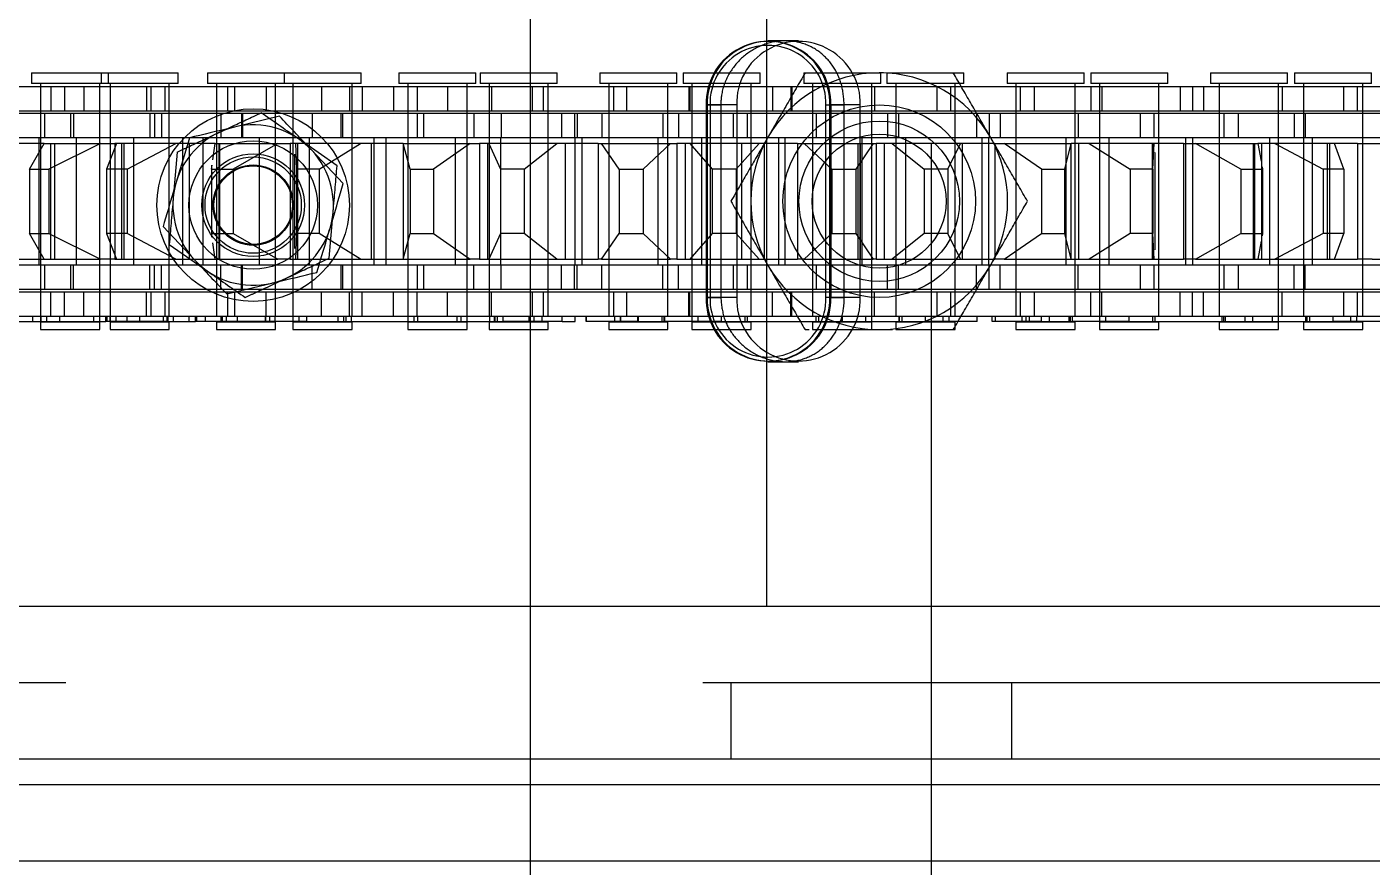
# Model space of a CAD drawing. Header units: metres. Extents: x 0 to 21025, y 0 to 14850.
# Drawn here: x 2039.7 to 2123.5, y 9039.9 to 9092.2 of the extents above; entities that cross this region are included whole.
import ezdxf

# ---------------------------------------------------------------- set-up
doc = ezdxf.new("R2010")
doc.units = ezdxf.units.M
doc.header["$LTSCALE"] = 25
doc.linetypes.add('HIDDEN2', pattern=[4.7625, 3.175, -1.5875])
doc.layers.add('SL4', color=4, linetype='Continuous')
doc.layers.add('ST1', color=7, linetype='HIDDEN2')

msp = doc.modelspace()

# ---------------------------------------------------------------- linework, layer by layer
at = {"layer": 'SL4'}
for p, q in [((2085.802, 9056.144), (2085.802, 9121.384)), ((2055.449, 9086.677), (2052.641, 9086.007)), ((2059.417, 9082.484), (2057.433, 9084.58)), ((2048.186, 9079.804), (2050.17, 9077.707)), ((2052.154, 9075.61), (2054.962, 9076.28)), ((1930.562, 9056.144), (2085.802, 9056.144)), ((2085.802, 9056.144), (2875.564, 9056.144)), ((2875.564, 9046.619), (1925.562, 9046.619)), ((2251.996, 9045.026), (1961.996, 9045.026)), ((2248.996, 9040.269), (1957.238, 9040.269))]:
    msp.add_line(p, q, dxfattribs=at)
for start, end in [(103.42102, 163.42102), (43.42102, 103.42102), (343.42102, 43.42102), (163.42102, 223.42102), (283.42102, 343.42102), (223.42102, 283.42102)]:
    msp.add_arc((2053.802, 9081.144), 5, start, end, dxfattribs=at)
for points, knots in [([(2057.433, 9084.58), (2057.386, 9084.63), (2056.716, 9085.338), (2056.06, 9086.032), (2055.449, 9086.677)], [0, 0, 0, 0, 0.070201, 1, 1, 1, 1]), ([(2052.641, 9086.007), (2052.575, 9085.991), (2051.626, 9085.765), (2050.697, 9085.543), (2049.833, 9085.337)], [0, 0, 0, 0, 0.0702006, 1, 1, 1, 1]), ([(2049.833, 9085.337), (2049.777, 9085.147), (2049.508, 9084.246), (2049.23, 9083.309), (2049.01, 9082.57)], [0, 0, 0, 0, 0.2110008, 1, 1, 1, 1]), ([(2049.01, 9082.57), (2048.945, 9082.353), (2048.666, 9081.417), (2048.395, 9080.504), (2048.186, 9079.804)], [0, 0, 0, 0, 0.2318493, 1, 1, 1, 1]), ([(2058.594, 9079.717), (2058.814, 9080.456), (2059.093, 9081.393), (2059.361, 9082.294), (2059.417, 9082.484)], [0, 0, 0, 0, 0.788999, 1, 1, 1, 1]), ([(2057.77, 9076.95), (2057.979, 9077.651), (2058.25, 9078.564), (2058.529, 9079.5), (2058.594, 9079.717)], [0, 0, 0, 0, 0.768151, 1, 1, 1, 1]), ([(2050.17, 9077.707), (2050.217, 9077.657), (2050.887, 9076.949), (2051.544, 9076.255), (2052.154, 9075.61)], [0, 0, 0, 0, 0.070201, 1, 1, 1, 1]), ([(2054.962, 9076.28), (2055.029, 9076.296), (2055.977, 9076.522), (2056.906, 9076.744), (2057.77, 9076.95)], [0, 0, 0, 0, 0.0702006, 1, 1, 1, 1])]:
    msp.add_open_spline(points, degree=3, knots=knots, dxfattribs=at)
at = {"layer": 'ST1'}
for p, q in [((2071.064, 9095.384), (2071.064, 9003.819)), ((2096.064, 9003.819), (2096.064, 9095.384)), ((2087.773, 9091.384), (2085.872, 9091.384)), ((2086.958, 9091.384), (2085.94, 9091.384)), ((2040.001, 9089.384), (2040.58, 9089.384)), ((2040.001, 9089.384), (2040.001, 9088.725)), ((2040.58, 9089.384), (2044.331, 9089.384)), ((2044.331, 9089.384), (2048.658, 9089.384)), ((2044.331, 9089.384), (2044.331, 9088.725)), ((2044.798, 9088.725), (2044.798, 9089.384)), ((2048.658, 9089.384), (2049.128, 9089.384)), ((2049.128, 9088.725), (2049.128, 9089.384)), ((2050.956, 9089.384), (2055.727, 9089.384)), ((2050.956, 9089.384), (2050.956, 9088.725)), ((2055.727, 9089.384), (2060.433, 9089.384)), ((2055.727, 9089.384), (2055.727, 9088.725)), ((2055.753, 9088.725), (2055.753, 9089.384)), ((2060.433, 9089.384), (2060.524, 9089.384)), ((2060.524, 9088.725), (2060.524, 9089.384)), ((2062.883, 9089.384), (2067.68, 9089.384)), ((2062.883, 9089.384), (2062.883, 9088.725)), ((2067.68, 9088.725), (2067.68, 9089.384)), ((2067.941, 9089.384), (2072.647, 9089.384)), ((2067.941, 9089.384), (2067.941, 9088.725)), ((2072.647, 9089.384), (2072.738, 9089.384)), ((2072.738, 9088.725), (2072.738, 9089.384)), ((2075.397, 9089.384), (2080.194, 9089.384)), ((2075.397, 9089.384), (2075.397, 9088.725)), ((2080.194, 9088.725), (2080.194, 9089.384)), ((2080.58, 9089.384), (2085.377, 9089.384)), ((2080.58, 9089.384), (2080.58, 9088.725)), ((2085.377, 9088.725), (2085.377, 9089.384)), ((2088.097, 9089.384), (2092.894, 9089.384)), ((2088.097, 9089.384), (2088.097, 9088.725)), ((2093.062, 9089.384), (2092.802, 9089.384)), ((2092.894, 9088.725), (2092.894, 9089.384)), ((2093.28, 9089.384), (2098.077, 9089.384)), ((2093.28, 9089.384), (2093.28, 9088.725)), ((2098.077, 9088.725), (2098.077, 9089.384)), ((2100.767, 9089.384), (2105.564, 9089.384)), ((2100.767, 9089.384), (2100.767, 9088.725)), ((2105.564, 9088.725), (2105.564, 9089.384)), ((2105.98, 9089.384), (2110.777, 9089.384)), ((2105.98, 9089.384), (2105.98, 9088.725)), ((2110.777, 9088.725), (2110.777, 9089.384)), ((2113.437, 9089.384), (2118.234, 9089.384)), ((2113.437, 9089.384), (2113.437, 9088.725)), ((2118.234, 9088.725), (2118.234, 9089.384)), ((2118.68, 9089.384), (2123.477, 9089.384)), ((2118.68, 9089.384), (2118.68, 9088.725)), ((2123.477, 9088.725), (2123.477, 9089.384)), ((2036.1, 9088.541), (2041.206, 9088.541)), ((2040.58, 9088.725), (2040.001, 9088.725)), ((2040.554, 9088.725), (2040.554, 9074.227)), ((2040.554, 9088.541), (2040.554, 9087.021)), ((2044.331, 9088.725), (2040.58, 9088.725)), ((2041.206, 9088.541), (2041.206, 9087.021)), ((2041.206, 9088.541), (2052.206, 9088.541)), ((2042.04, 9088.541), (2042.04, 9087.021)), ((2043.247, 9088.541), (2043.247, 9087.021)), ((2044.244, 9074.227), (2044.244, 9088.725)), ((2044.244, 9087.021), (2044.244, 9088.541)), ((2048.658, 9088.725), (2044.331, 9088.725)), ((2044.885, 9088.725), (2044.885, 9074.227)), ((2044.885, 9088.541), (2044.885, 9087.021)), ((2047.147, 9088.541), (2047.147, 9087.021)), ((2047.435, 9088.541), (2047.435, 9087.021)), ((2048.319, 9087.021), (2048.319, 9088.541)), ((2048.575, 9074.227), (2048.575, 9088.725)), ((2048.575, 9087.021), (2048.575, 9088.541)), ((2049.128, 9088.725), (2048.658, 9088.725)), ((2051.102, 9088.725), (2050.956, 9088.725)), ((2055.727, 9088.725), (2051.102, 9088.725)), ((2051.51, 9088.725), (2051.51, 9074.227)), ((2051.51, 9088.541), (2051.51, 9087.021)), ((2052.206, 9088.541), (2059.81, 9088.541)), ((2052.206, 9088.541), (2052.206, 9087.021)), ((2052.65, 9087.021), (2052.65, 9088.541)), ((2054.619, 9088.541), (2054.619, 9087.021)), ((2055.2, 9074.227), (2055.2, 9088.725)), ((2055.2, 9087.021), (2055.2, 9088.541)), ((2060.524, 9088.725), (2055.727, 9088.725)), ((2056.281, 9088.725), (2056.281, 9074.227)), ((2056.281, 9088.541), (2056.281, 9087.021)), ((2058.053, 9088.541), (2058.053, 9087.021)), ((2059.81, 9088.541), (2059.81, 9087.021)), ((2059.81, 9088.541), (2065.917, 9088.541)), ((2059.971, 9074.227), (2059.971, 9088.725)), ((2059.971, 9087.021), (2059.971, 9088.541)), ((2060.583, 9088.541), (2060.583, 9087.021)), ((2062.548, 9088.541), (2062.548, 9087.021)), ((2063.029, 9088.725), (2062.883, 9088.725)), ((2067.68, 9088.725), (2063.029, 9088.725)), ((2063.436, 9088.725), (2063.436, 9074.227)), ((2063.436, 9088.541), (2063.436, 9087.021)), ((2064.017, 9088.541), (2064.017, 9087.021)), ((2065.917, 9088.541), (2065.917, 9087.021)), ((2065.917, 9088.541), (2076.26, 9088.541)), ((2067.126, 9074.227), (2067.126, 9088.725)), ((2067.126, 9087.021), (2067.126, 9088.541)), ((2072.738, 9088.725), (2067.941, 9088.725)), ((2068.495, 9088.725), (2068.495, 9074.227)), ((2068.495, 9088.541), (2068.495, 9087.021)), ((2068.655, 9088.541), (2068.655, 9087.021)), ((2071.201, 9087.021), (2071.201, 9088.541)), ((2071.875, 9088.541), (2071.875, 9087.021)), ((2072.185, 9074.227), (2072.185, 9088.725)), ((2072.185, 9087.021), (2072.185, 9088.541)), ((2080.194, 9088.725), (2075.397, 9088.725)), ((2075.95, 9088.725), (2075.95, 9074.227)), ((2075.95, 9088.541), (2075.95, 9087.021)), ((2076.26, 9088.541), (2077.059, 9088.541)), ((2076.26, 9087.021), (2076.26, 9088.541)), ((2077.059, 9088.541), (2086.153, 9088.541)), ((2077.059, 9088.541), (2077.059, 9087.021)), ((2079.64, 9074.227), (2079.64, 9088.725)), ((2079.64, 9087.021), (2079.64, 9088.541)), ((2085.377, 9088.725), (2080.58, 9088.725)), ((2080.941, 9088.541), (2080.941, 9087.021)), ((2081, 9088.541), (2081, 9087.021)), ((2081.134, 9088.725), (2081.134, 9074.227)), ((2081.134, 9088.541), (2081.134, 9087.021)), ((2084.824, 9074.227), (2084.824, 9088.725)), ((2084.824, 9087.021), (2084.824, 9088.541)), ((2086.153, 9088.541), (2086.153, 9087.021)), ((2086.153, 9088.541), (2092.503, 9088.541)), ((2086.155, 9088.541), (2086.155, 9087.021)), ((2087.291, 9088.541), (2087.291, 9087.021)), ((2087.349, 9088.541), (2087.349, 9087.021)), ((2092.894, 9088.725), (2088.097, 9088.725)), ((2088.65, 9088.725), (2088.65, 9074.227)), ((2088.65, 9088.541), (2088.65, 9087.021)), ((2092.34, 9074.227), (2092.34, 9088.725)), ((2092.34, 9087.021), (2092.34, 9088.541)), ((2092.503, 9088.541), (2092.503, 9087.021)), ((2092.503, 9088.541), (2101.599, 9088.541)), ((2092.505, 9088.541), (2092.505, 9087.021)), ((2098.077, 9088.725), (2093.28, 9088.725)), ((2093.834, 9088.725), (2093.834, 9074.227)), ((2093.834, 9088.541), (2093.834, 9087.021)), ((2096.415, 9087.021), (2096.415, 9088.541)), ((2097.245, 9088.541), (2097.245, 9087.021)), ((2097.524, 9074.227), (2097.524, 9088.725)), ((2097.524, 9087.021), (2097.524, 9088.541)), ((2105.564, 9088.725), (2100.767, 9088.725)), ((2101.32, 9088.725), (2101.32, 9074.227)), ((2101.32, 9088.541), (2101.32, 9087.021)), ((2101.599, 9088.541), (2102.459, 9088.541)), ((2101.599, 9087.021), (2101.599, 9088.541)), ((2102.459, 9088.541), (2111.554, 9088.541)), ((2102.459, 9088.541), (2102.459, 9087.021)), ((2105.01, 9074.227), (2105.01, 9088.725)), ((2105.01, 9087.021), (2105.01, 9088.541)), ((2110.777, 9088.725), (2105.98, 9088.725)), ((2105.99, 9088.541), (2105.99, 9087.021)), ((2106.534, 9088.725), (2106.534, 9074.227)), ((2106.534, 9088.541), (2106.534, 9087.021)), ((2106.676, 9088.541), (2106.676, 9087.021)), ((2110.224, 9074.227), (2110.224, 9088.725)), ((2110.224, 9087.021), (2110.224, 9088.541)), ((2111.554, 9088.541), (2111.554, 9087.021)), ((2111.554, 9088.541), (2117.904, 9088.541)), ((2112.325, 9088.541), (2112.325, 9087.021)), ((2113.011, 9088.541), (2113.011, 9087.021)), ((2118.234, 9088.725), (2113.437, 9088.725)), ((2113.99, 9088.725), (2113.99, 9074.227)), ((2113.99, 9088.541), (2113.99, 9087.021)), ((2117.68, 9074.227), (2117.68, 9088.725)), ((2117.68, 9087.021), (2117.68, 9088.541)), ((2117.904, 9088.541), (2117.904, 9087.021)), ((2117.904, 9088.541), (2126.999, 9088.541)), ((2123.477, 9088.725), (2118.68, 9088.725)), ((2119.234, 9088.725), (2119.234, 9074.227)), ((2119.234, 9088.541), (2119.234, 9087.021)), ((2121.755, 9087.021), (2121.755, 9088.541)), ((2122.585, 9088.541), (2122.585, 9087.021)), ((2122.924, 9074.227), (2122.924, 9088.725)), ((2122.924, 9087.021), (2122.924, 9088.541)), ((2030.702, 9086.869), (2040.808, 9086.869)), ((2036.1, 9087.021), (2041.206, 9087.021)), ((2040.554, 9086.869), (2040.554, 9085.349)), ((2040.81, 9086.869), (2047.374, 9086.869)), ((2040.81, 9086.869), (2040.81, 9085.349)), ((2041.206, 9087.021), (2052.206, 9087.021)), ((2042.437, 9085.349), (2042.437, 9086.869)), ((2042.611, 9086.869), (2042.611, 9085.349)), ((2044.244, 9085.349), (2044.244, 9086.869)), ((2044.885, 9086.869), (2044.885, 9085.349)), ((2047.374, 9086.869), (2047.374, 9085.349)), ((2047.374, 9086.869), (2053.072, 9086.869)), ((2047.665, 9086.869), (2047.665, 9085.349)), ((2048.089, 9086.869), (2048.089, 9085.349)), ((2048.575, 9085.349), (2048.575, 9086.869)), ((2051.51, 9086.869), (2051.51, 9085.349)), ((2051.784, 9086.869), (2051.784, 9085.349)), ((2052.206, 9087.021), (2059.81, 9087.021)), ((2053.072, 9086.869), (2053.072, 9085.349)), ((2053.072, 9086.869), (2064.046, 9086.869)), ((2053.143, 9086.869), (2053.143, 9085.349)), ((2055.2, 9085.349), (2055.2, 9086.869)), ((2056.281, 9086.869), (2056.281, 9085.349)), ((2057.482, 9086.869), (2057.482, 9085.349)), ((2059.275, 9085.349), (2059.275, 9086.869)), ((2059.361, 9086.869), (2059.361, 9085.349)), ((2059.81, 9087.021), (2065.917, 9087.021)), ((2059.971, 9085.349), (2059.971, 9086.869)), ((2063.436, 9086.869), (2063.436, 9085.349)), ((2064.046, 9086.869), (2064.42, 9086.869)), ((2064.046, 9085.349), (2064.046, 9086.869)), ((2064.42, 9086.869), (2073.011, 9086.869)), ((2064.42, 9086.869), (2064.42, 9085.349)), ((2065.917, 9087.021), (2076.26, 9087.021)), ((2067.126, 9085.349), (2067.126, 9086.869)), ((2067.558, 9086.869), (2067.558, 9085.349)), ((2068.495, 9086.869), (2068.495, 9085.349)), ((2069.261, 9086.869), (2069.261, 9085.349)), ((2072.185, 9085.349), (2072.185, 9086.869)), ((2073.011, 9086.869), (2073.011, 9085.349)), ((2073.011, 9086.869), (2079.33, 9086.869)), ((2073.815, 9086.869), (2073.815, 9085.349)), ((2073.989, 9086.869), (2073.989, 9085.349)), ((2075.519, 9086.869), (2075.519, 9085.349)), ((2075.95, 9086.869), (2075.95, 9085.349)), ((2076.26, 9087.021), (2077.059, 9087.021)), ((2077.059, 9087.021), (2086.153, 9087.021)), ((2079.33, 9086.869), (2079.33, 9085.349)), ((2079.33, 9086.869), (2088.899, 9086.869)), ((2079.64, 9085.349), (2079.64, 9086.869)), ((2080.308, 9086.869), (2080.308, 9085.349)), ((2081.134, 9086.869), (2081.134, 9085.349)), ((2083.923, 9087.384), (2082.022, 9087.384)), ((2082.022, 9087.384), (2082.022, 9075.384)), ((2082.081, 9087.384), (2082.09, 9087.384)), ((2082.081, 9087.384), (2082.081, 9075.384)), ((2082.09, 9087.384), (2082.93, 9087.384)), ((2082.09, 9075.384), (2082.09, 9087.384)), ((2082.263, 9087.384), (2082.09, 9087.384)), ((2082.263, 9087.384), (2082.263, 9075.384)), ((2082.93, 9087.384), (2082.93, 9075.384)), ((2083.715, 9085.349), (2083.715, 9086.869)), ((2083.923, 9087.384), (2083.923, 9075.384)), ((2084.575, 9086.869), (2084.575, 9085.349)), ((2084.824, 9085.349), (2084.824, 9086.869)), ((2086.153, 9087.021), (2092.503, 9087.021)), ((2088.65, 9086.869), (2088.65, 9085.349)), ((2088.899, 9086.869), (2089.759, 9086.869)), ((2088.899, 9085.349), (2088.899, 9086.869)), ((2089.481, 9087.384), (2089.79, 9087.384)), ((2089.481, 9075.384), (2089.481, 9087.384)), ((2091.622, 9087.384), (2089.722, 9087.384)), ((2089.722, 9075.384), (2089.722, 9087.384)), ((2089.759, 9086.869), (2098.854, 9086.869)), ((2089.759, 9086.869), (2089.759, 9085.349)), ((2089.79, 9087.384), (2090.629, 9087.384)), ((2089.79, 9087.384), (2089.79, 9075.384)), ((2090.629, 9075.384), (2090.629, 9087.384)), ((2091.622, 9075.384), (2091.622, 9087.384)), ((2092.34, 9085.349), (2092.34, 9086.869)), ((2092.503, 9087.021), (2101.599, 9087.021)), ((2093.32, 9086.869), (2093.32, 9085.349)), ((2093.834, 9086.869), (2093.834, 9085.349)), ((2094.006, 9086.869), (2094.006, 9085.349)), ((2097.524, 9085.349), (2097.524, 9086.869)), ((2098.854, 9086.869), (2098.854, 9085.349)), ((2098.854, 9086.869), (2105.204, 9086.869)), ((2099.655, 9086.869), (2099.655, 9085.349)), ((2100.341, 9086.869), (2100.341, 9085.349)), ((2101.32, 9086.869), (2101.32, 9085.349)), ((2101.599, 9087.021), (2102.459, 9087.021)), ((2102.459, 9087.021), (2111.554, 9087.021)), ((2105.01, 9085.349), (2105.01, 9086.869)), ((2105.204, 9086.869), (2105.204, 9085.349)), ((2105.204, 9086.869), (2114.299, 9086.869)), ((2106.534, 9086.869), (2106.534, 9085.349)), ((2109.085, 9085.349), (2109.085, 9086.869)), ((2109.915, 9086.869), (2109.915, 9085.349)), ((2110.224, 9085.349), (2110.224, 9086.869)), ((2111.554, 9087.021), (2117.904, 9087.021)), ((2113.99, 9086.869), (2113.99, 9085.349)), ((2114.299, 9086.869), (2115.159, 9086.869)), ((2114.299, 9085.349), (2114.299, 9086.869)), ((2115.159, 9086.869), (2124.254, 9086.869)), ((2115.159, 9086.869), (2115.159, 9085.349)), ((2117.68, 9085.349), (2117.68, 9086.869)), ((2117.904, 9087.021), (2126.999, 9087.021)), ((2118.66, 9086.869), (2118.66, 9085.349)), ((2119.234, 9086.869), (2119.234, 9085.349)), ((2119.346, 9086.869), (2119.346, 9085.349)), ((2122.924, 9085.349), (2122.924, 9086.869)), ((2030.702, 9085.349), (2040.808, 9085.349)), ((2040.774, 9084.984), (2035.497, 9084.984)), ((2039.861, 9083.384), (2040.774, 9084.984)), ((2040.477, 9077.419), (2040.477, 9085.349)), ((2040.554, 9085.349), (2040.554, 9077.419)), ((2040.774, 9084.984), (2044.283, 9084.984)), ((2040.81, 9085.349), (2047.374, 9085.349)), ((2044.283, 9084.984), (2041.079, 9083.384)), ((2041.184, 9084.984), (2041.184, 9077.784)), ((2041.443, 9077.784), (2041.443, 9084.984)), ((2042.77, 9085.349), (2042.77, 9077.419)), ((2044.244, 9077.419), (2044.244, 9085.349)), ((2044.283, 9084.984), (2045.18, 9084.984)), ((2045.282, 9084.984), (2044.661, 9083.384)), ((2044.885, 9085.349), (2044.885, 9077.419)), ((2045.18, 9084.984), (2045.18, 9077.784)), ((2051.443, 9084.984), (2045.18, 9084.984)), ((2045.605, 9084.984), (2045.605, 9077.784)), ((2045.765, 9077.784), (2045.765, 9084.984)), ((2045.944, 9083.384), (2048.978, 9084.984)), ((2046.359, 9077.419), (2046.359, 9085.349)), ((2047.374, 9085.349), (2053.072, 9085.349)), ((2048.575, 9077.419), (2048.575, 9085.349)), ((2049.395, 9085.349), (2049.395, 9077.419)), ((2049.814, 9084.984), (2049.814, 9077.784)), ((2050.69, 9077.419), (2050.69, 9085.349)), ((2051.292, 9083.975), (2051.443, 9084.984)), ((2051.443, 9084.984), (2055.346, 9084.984)), ((2051.51, 9085.349), (2051.51, 9077.419)), ((2051.653, 9084.984), (2051.653, 9077.784)), ((2051.719, 9077.784), (2051.719, 9084.984)), ((2055.346, 9084.984), (2052.559, 9083.384)), ((2053.072, 9085.349), (2064.046, 9085.349)), ((2054.166, 9085.349), (2054.166, 9077.419)), ((2055.2, 9077.419), (2055.2, 9085.349)), ((2055.346, 9084.984), (2056.098, 9084.984)), ((2056.098, 9084.984), (2056.098, 9077.784)), ((2063.138, 9084.984), (2056.098, 9084.984)), ((2056.281, 9085.349), (2056.281, 9077.419)), ((2056.446, 9084.984), (2056.505, 9083.384)), ((2056.566, 9084.984), (2056.566, 9077.784)), ((2056.587, 9077.784), (2056.587, 9084.984)), ((2059.031, 9083.59), (2056.665, 9085.243)), ((2057.315, 9077.419), (2057.315, 9085.349)), ((2057.906, 9083.384), (2060.482, 9084.984)), ((2059.971, 9077.419), (2059.971, 9085.349)), ((2061.162, 9084.984), (2061.162, 9077.784)), ((2061.321, 9085.349), (2061.321, 9077.419)), ((2062.086, 9077.419), (2062.086, 9085.349)), ((2063.138, 9084.984), (2063.145, 9084.984)), ((2063.138, 9084.984), (2063.138, 9077.784)), ((2063.587, 9083.384), (2063.145, 9084.984)), ((2063.145, 9084.984), (2067.316, 9084.984)), ((2063.147, 9084.984), (2063.147, 9077.784)), ((2063.436, 9085.349), (2063.436, 9077.419)), ((2064.046, 9085.349), (2064.42, 9085.349)), ((2064.42, 9085.349), (2073.011, 9085.349)), ((2067.316, 9084.984), (2065.035, 9083.384)), ((2066.38, 9085.349), (2066.38, 9077.419)), ((2067.126, 9077.419), (2067.126, 9085.349)), ((2067.316, 9084.984), (2067.898, 9084.984)), ((2067.898, 9084.984), (2067.898, 9077.784)), ((2075.299, 9084.984), (2067.898, 9084.984)), ((2068.394, 9084.984), (2068.394, 9077.784)), ((2068.482, 9084.984), (2069.218, 9083.384)), ((2068.495, 9085.349), (2068.495, 9077.419)), ((2069.241, 9077.419), (2069.241, 9085.349)), ((2070.693, 9083.384), (2072.729, 9084.984)), ((2071.064, 9084.984), (2071.064, 9077.784)), ((2072.185, 9077.419), (2072.185, 9085.349)), ((2073.011, 9085.349), (2079.33, 9085.349)), ((2073.23, 9084.984), (2073.23, 9077.784)), ((2073.835, 9085.349), (2073.835, 9077.419)), ((2074.3, 9077.419), (2074.3, 9085.349)), ((2075.299, 9084.984), (2075.299, 9077.784)), ((2075.299, 9084.984), (2075.503, 9084.984)), ((2076.612, 9083.384), (2075.503, 9084.984)), ((2075.503, 9084.984), (2079.808, 9084.984)), ((2075.95, 9085.349), (2075.95, 9077.419)), ((2079.808, 9084.984), (2078.107, 9083.384)), ((2079.019, 9085.349), (2079.019, 9077.419)), ((2079.33, 9085.349), (2088.899, 9085.349)), ((2079.64, 9077.419), (2079.64, 9085.349)), ((2079.808, 9084.984), (2080.201, 9084.984)), ((2080.201, 9084.984), (2080.201, 9077.784)), ((2087.715, 9084.984), (2080.201, 9084.984)), ((2080.71, 9084.984), (2080.71, 9077.784)), ((2081.003, 9084.984), (2082.393, 9083.384)), ((2081.134, 9085.349), (2081.134, 9077.419)), ((2081.755, 9077.419), (2081.755, 9085.349)), ((2082.93, 9084.984), (2082.93, 9077.784)), ((2083.893, 9083.384), (2085.324, 9084.984)), ((2083.937, 9084.984), (2083.937, 9077.784)), ((2084.245, 9077.784), (2084.245, 9084.984)), ((2084.824, 9077.419), (2084.824, 9085.349)), ((2085.63, 9084.984), (2085.63, 9077.784)), ((2086.535, 9085.349), (2086.535, 9077.419)), ((2086.939, 9077.419), (2086.939, 9085.349)), ((2087.715, 9084.984), (2087.715, 9077.784)), ((2087.715, 9084.984), (2088.12, 9084.984)), ((2089.861, 9083.384), (2088.12, 9084.984)), ((2088.12, 9084.984), (2092.421, 9084.984)), ((2088.65, 9085.349), (2088.65, 9077.419)), ((2088.899, 9085.349), (2089.759, 9085.349)), ((2089.759, 9085.349), (2098.854, 9085.349)), ((2090.629, 9077.784), (2090.629, 9084.984)), ((2092.421, 9084.984), (2091.354, 9083.384)), ((2091.463, 9084.984), (2091.463, 9077.784)), ((2091.636, 9077.784), (2091.636, 9084.984)), ((2091.645, 9077.784), (2091.645, 9084.984)), ((2091.719, 9085.349), (2091.719, 9077.419)), ((2092.34, 9077.419), (2092.34, 9085.349)), ((2092.421, 9084.984), (2092.613, 9084.984)), ((2092.613, 9084.984), (2092.613, 9077.784)), ((2099.998, 9084.984), (2092.613, 9084.984)), ((2093.117, 9084.984), (2093.117, 9077.784)), ((2093.606, 9084.984), (2095.606, 9083.384)), ((2093.834, 9085.349), (2093.834, 9077.419)), ((2094.455, 9077.419), (2094.455, 9085.349)), ((2096.064, 9077.784), (2096.064, 9084.984)), ((2097.083, 9083.384), (2097.862, 9084.984)), ((2097.524, 9077.419), (2097.524, 9085.349)), ((2097.963, 9084.984), (2097.963, 9077.784)), ((2098.854, 9085.349), (2105.204, 9085.349)), ((2099.205, 9085.349), (2099.205, 9077.419)), ((2099.639, 9077.419), (2099.639, 9085.349)), ((2099.998, 9084.984), (2099.998, 9077.784)), ((2099.998, 9084.984), (2100.591, 9084.984)), ((2102.907, 9083.384), (2100.591, 9084.984)), ((2100.591, 9084.984), (2104.749, 9084.984)), ((2101.32, 9085.349), (2101.32, 9077.419)), ((2104.749, 9084.984), (2104.35, 9083.384)), ((2104.419, 9085.349), (2104.419, 9077.419)), ((2104.734, 9084.984), (2104.734, 9077.784)), ((2104.749, 9084.984), (2104.751, 9084.984)), ((2111.754, 9084.984), (2104.751, 9084.984)), ((2104.751, 9077.784), (2104.751, 9084.984)), ((2105.01, 9077.419), (2105.01, 9085.349)), ((2105.204, 9085.349), (2114.299, 9085.349)), ((2105.218, 9084.984), (2105.218, 9077.784)), ((2105.887, 9084.984), (2108.431, 9083.384)), ((2106.534, 9085.349), (2106.534, 9077.419)), ((2107.125, 9077.419), (2107.125, 9085.349)), ((2109.817, 9084.984), (2109.817, 9077.784)), ((2109.834, 9084.984), (2109.834, 9077.784)), ((2109.839, 9083.384), (2109.94, 9084.984)), ((2110.224, 9077.419), (2110.224, 9085.349)), ((2111.754, 9084.984), (2111.754, 9077.784)), ((2111.754, 9084.984), (2112.515, 9084.984)), ((2111.875, 9085.349), (2111.875, 9077.419)), ((2112.339, 9077.419), (2112.339, 9085.349)), ((2115.331, 9083.384), (2112.515, 9084.984)), ((2112.515, 9084.984), (2116.397, 9084.984)), ((2113.99, 9085.349), (2113.99, 9077.419)), ((2114.299, 9085.349), (2115.159, 9085.349)), ((2115.159, 9085.349), (2124.254, 9085.349)), ((2116.099, 9084.984), (2116.099, 9077.784)), ((2116.174, 9084.984), (2116.174, 9077.784)), ((2116.397, 9084.984), (2116.592, 9083.874)), ((2122.603, 9084.984), (2116.397, 9084.984)), ((2116.622, 9084.984), (2116.622, 9077.784)), ((2117.119, 9085.349), (2117.119, 9077.419)), ((2117.45, 9084.984), (2120.458, 9083.384)), ((2117.68, 9077.419), (2117.68, 9085.349)), ((2119.234, 9085.349), (2119.234, 9077.419)), ((2119.795, 9077.419), (2119.795, 9085.349)), ((2120.713, 9084.984), (2120.713, 9077.784)), ((2120.86, 9084.984), (2120.86, 9077.784)), ((2121.75, 9083.384), (2121.171, 9084.984)), ((2122.603, 9084.984), (2122.603, 9077.784)), ((2122.603, 9084.984), (2123.508, 9084.984)), ((2122.924, 9077.419), (2122.924, 9085.349)), ((2123.508, 9084.984), (2126.989, 9084.984)), ((2049.068, 9084.45), (2048.82, 9081.574)), ((2056.386, 9084.319), (2056.386, 9078.448)), ((2109.984, 9078.348), (2109.984, 9084.419)), ((2039.861, 9083.384), (2039.861, 9079.384)), ((2039.861, 9083.384), (2041.079, 9083.384)), ((2041.079, 9083.384), (2041.079, 9079.384)), ((2044.661, 9083.384), (2044.661, 9079.384)), ((2045.944, 9083.384), (2044.661, 9083.384)), ((2045.944, 9083.384), (2045.944, 9079.384)), ((2051.196, 9083.629), (2051.196, 9079.138)), ((2051.204, 9083.384), (2051.241, 9083.629)), ((2051.204, 9083.384), (2052.559, 9083.384)), ((2051.204, 9083.384), (2051.204, 9079.384)), ((2052.559, 9083.384), (2052.559, 9079.384)), ((2056.505, 9083.384), (2056.505, 9079.384)), ((2057.906, 9083.384), (2056.505, 9083.384)), ((2057.906, 9083.384), (2057.906, 9079.384)), ((2063.587, 9083.384), (2063.587, 9079.384)), ((2063.587, 9083.384), (2065.035, 9083.384)), ((2065.035, 9083.384), (2065.035, 9079.384)), ((2070.693, 9083.384), (2069.218, 9083.384)), ((2069.218, 9083.384), (2069.218, 9079.384)), ((2070.693, 9083.384), (2070.693, 9079.384)), ((2076.612, 9083.384), (2078.107, 9083.384)), ((2076.612, 9083.384), (2076.612, 9079.384)), ((2078.107, 9083.384), (2078.107, 9079.384)), ((2083.893, 9083.384), (2082.393, 9083.384)), ((2082.393, 9083.384), (2082.393, 9079.384)), ((2083.893, 9083.384), (2083.893, 9079.384)), ((2089.861, 9083.384), (2091.354, 9083.384)), ((2089.861, 9083.384), (2089.861, 9079.384)), ((2091.354, 9083.384), (2091.354, 9079.384)), ((2095.606, 9083.384), (2095.606, 9079.384)), ((2097.083, 9083.384), (2095.606, 9083.384)), ((2097.083, 9083.384), (2097.083, 9079.384)), ((2102.907, 9083.384), (2102.907, 9079.384)), ((2102.907, 9083.384), (2104.35, 9083.384)), ((2104.35, 9083.384), (2104.35, 9079.384)), ((2108.431, 9083.384), (2108.431, 9079.384)), ((2109.839, 9083.384), (2108.431, 9083.384)), ((2109.839, 9083.384), (2109.839, 9079.384)), ((2115.331, 9083.384), (2115.331, 9079.384)), ((2115.331, 9083.384), (2116.679, 9083.384)), ((2116.653, 9083.529), (2116.679, 9083.384)), ((2116.679, 9083.384), (2116.679, 9079.384)), ((2116.682, 9079.238), (2116.682, 9083.529)), ((2120.458, 9083.384), (2120.458, 9079.384)), ((2121.75, 9083.384), (2120.458, 9083.384)), ((2121.75, 9083.384), (2121.75, 9079.384)), ((2058.535, 9077.838), (2058.783, 9080.714)), ((2039.861, 9079.384), (2041.079, 9079.384)), ((2040.774, 9077.784), (2039.861, 9079.384)), ((2041.079, 9079.384), (2044.283, 9077.784)), ((2044.661, 9079.384), (2045.282, 9077.784)), ((2045.944, 9079.384), (2044.661, 9079.384)), ((2048.978, 9077.784), (2045.944, 9079.384)), ((2051.204, 9079.384), (2052.559, 9079.384)), ((2051.241, 9079.138), (2051.204, 9079.384)), ((2052.559, 9079.384), (2055.346, 9077.784)), ((2056.505, 9079.384), (2056.446, 9077.784)), ((2057.906, 9079.384), (2056.505, 9079.384)), ((2060.482, 9077.784), (2057.906, 9079.384)), ((2063.145, 9077.784), (2063.587, 9079.384)), ((2063.587, 9079.384), (2065.035, 9079.384)), ((2065.035, 9079.384), (2067.316, 9077.784)), ((2069.218, 9079.384), (2068.482, 9077.784)), ((2070.693, 9079.384), (2069.218, 9079.384)), ((2072.729, 9077.784), (2070.693, 9079.384)), ((2075.503, 9077.784), (2076.612, 9079.384)), ((2076.612, 9079.384), (2078.107, 9079.384)), ((2078.107, 9079.384), (2079.808, 9077.784)), ((2082.393, 9079.384), (2081.003, 9077.784)), ((2083.893, 9079.384), (2082.393, 9079.384)), ((2085.324, 9077.784), (2083.893, 9079.384)), ((2088.12, 9077.784), (2089.861, 9079.384)), ((2089.861, 9079.384), (2091.354, 9079.384)), ((2091.354, 9079.384), (2092.421, 9077.784)), ((2095.606, 9079.384), (2093.606, 9077.784)), ((2097.083, 9079.384), (2095.606, 9079.384)), ((2097.862, 9077.784), (2097.083, 9079.384)), ((2100.591, 9077.784), (2102.907, 9079.384)), ((2102.907, 9079.384), (2104.35, 9079.384)), ((2104.35, 9079.384), (2104.749, 9077.784)), ((2108.431, 9079.384), (2105.887, 9077.784)), ((2109.839, 9079.384), (2108.431, 9079.384)), ((2109.94, 9077.784), (2109.839, 9079.384)), ((2112.515, 9077.784), (2115.331, 9079.384)), ((2115.331, 9079.384), (2116.679, 9079.384)), ((2116.679, 9079.384), (2116.653, 9079.238)), ((2120.458, 9079.384), (2117.45, 9077.784)), ((2121.75, 9079.384), (2120.458, 9079.384)), ((2121.171, 9077.784), (2121.75, 9079.384)), ((2048.572, 9078.698), (2050.939, 9077.044)), ((2051.443, 9077.784), (2051.292, 9078.792)), ((2116.592, 9078.893), (2116.397, 9077.784)), ((2030.702, 9077.419), (2040.81, 9077.419)), ((2035.497, 9077.784), (2040.774, 9077.784)), ((2040.554, 9077.419), (2040.554, 9075.899)), ((2040.774, 9077.784), (2044.283, 9077.784)), ((2040.81, 9077.419), (2047.374, 9077.419)), ((2040.81, 9077.419), (2040.81, 9075.899)), ((2042.437, 9075.899), (2042.437, 9077.419)), ((2042.611, 9075.899), (2042.611, 9077.419)), ((2044.244, 9075.899), (2044.244, 9077.419)), ((2045.18, 9077.784), (2044.283, 9077.784)), ((2044.885, 9077.419), (2044.885, 9075.899)), ((2045.18, 9077.784), (2051.443, 9077.784)), ((2047.374, 9075.899), (2047.374, 9077.419)), ((2047.374, 9077.419), (2053.072, 9077.419)), ((2047.665, 9075.899), (2047.665, 9077.419)), ((2048.089, 9075.899), (2048.089, 9077.419)), ((2048.575, 9075.899), (2048.575, 9077.419)), ((2051.443, 9077.784), (2055.346, 9077.784)), ((2051.51, 9077.419), (2051.51, 9075.899)), ((2051.784, 9075.899), (2051.784, 9077.419)), ((2053.072, 9075.899), (2053.072, 9077.419)), ((2053.072, 9077.419), (2064.046, 9077.419)), ((2053.143, 9075.899), (2053.143, 9077.419)), ((2055.2, 9075.899), (2055.2, 9077.419)), ((2056.098, 9077.784), (2055.346, 9077.784)), ((2056.098, 9077.784), (2063.138, 9077.784)), ((2056.281, 9077.419), (2056.281, 9075.899)), ((2057.482, 9075.899), (2057.482, 9077.419)), ((2059.275, 9075.899), (2059.275, 9077.419)), ((2059.361, 9077.419), (2059.361, 9075.899)), ((2059.971, 9075.899), (2059.971, 9077.419)), ((2063.145, 9077.784), (2063.138, 9077.784)), ((2063.145, 9077.784), (2067.316, 9077.784)), ((2063.436, 9077.419), (2063.436, 9075.899)), ((2064.046, 9077.419), (2064.42, 9077.419)), ((2064.046, 9075.899), (2064.046, 9077.419)), ((2064.42, 9077.419), (2073.011, 9077.419)), ((2064.42, 9077.419), (2064.42, 9075.899)), ((2067.126, 9075.899), (2067.126, 9077.419)), ((2067.898, 9077.784), (2067.316, 9077.784)), ((2067.558, 9075.899), (2067.558, 9077.419)), ((2067.898, 9077.784), (2075.299, 9077.784)), ((2068.495, 9077.419), (2068.495, 9075.899)), ((2069.261, 9075.899), (2069.261, 9077.419)), ((2072.185, 9075.899), (2072.185, 9077.419)), ((2073.011, 9075.899), (2073.011, 9077.419)), ((2073.011, 9077.419), (2079.33, 9077.419)), ((2073.815, 9075.899), (2073.815, 9077.419)), ((2073.989, 9075.899), (2073.989, 9077.419)), ((2075.503, 9077.784), (2075.299, 9077.784)), ((2075.503, 9077.784), (2079.808, 9077.784)), ((2075.519, 9075.899), (2075.519, 9077.419)), ((2075.95, 9077.419), (2075.95, 9075.899)), ((2079.33, 9075.899), (2079.33, 9077.419)), ((2079.33, 9077.419), (2088.899, 9077.419)), ((2079.64, 9075.899), (2079.64, 9077.419)), ((2080.201, 9077.784), (2079.808, 9077.784)), ((2080.201, 9077.784), (2087.715, 9077.784)), ((2080.308, 9075.899), (2080.308, 9077.419)), ((2081.134, 9077.419), (2081.134, 9075.899)), ((2083.715, 9075.899), (2083.715, 9077.419)), ((2084.575, 9077.419), (2084.575, 9075.899)), ((2084.824, 9075.899), (2084.824, 9077.419)), ((2088.12, 9077.784), (2087.715, 9077.784)), ((2088.12, 9077.784), (2092.421, 9077.784)), ((2088.65, 9077.419), (2088.65, 9075.899)), ((2088.899, 9077.419), (2089.759, 9077.419)), ((2088.899, 9075.899), (2088.899, 9077.419)), ((2089.759, 9077.419), (2098.854, 9077.419)), ((2089.759, 9077.419), (2089.759, 9075.899)), ((2092.34, 9075.899), (2092.34, 9077.419)), ((2092.613, 9077.784), (2092.421, 9077.784)), ((2092.613, 9077.784), (2099.998, 9077.784)), ((2093.32, 9075.899), (2093.32, 9077.419)), ((2093.834, 9077.419), (2093.834, 9075.899)), ((2094.006, 9075.899), (2094.006, 9077.419)), ((2097.524, 9075.899), (2097.524, 9077.419)), ((2098.854, 9075.899), (2098.854, 9077.419)), ((2098.854, 9077.419), (2105.204, 9077.419)), ((2099.655, 9075.899), (2099.655, 9077.419)), ((2100.591, 9077.784), (2099.998, 9077.784)), ((2100.341, 9075.899), (2100.341, 9077.419)), ((2100.591, 9077.784), (2104.749, 9077.784)), ((2101.32, 9077.419), (2101.32, 9075.899)), ((2104.751, 9077.784), (2104.749, 9077.784)), ((2104.751, 9077.784), (2111.754, 9077.784)), ((2105.01, 9075.899), (2105.01, 9077.419)), ((2105.204, 9075.899), (2105.204, 9077.419)), ((2105.204, 9077.419), (2114.299, 9077.419)), ((2106.534, 9077.419), (2106.534, 9075.899)), ((2109.085, 9075.899), (2109.085, 9077.419)), ((2109.915, 9077.419), (2109.915, 9075.899)), ((2110.224, 9075.899), (2110.224, 9077.419)), ((2112.515, 9077.784), (2111.754, 9077.784)), ((2112.515, 9077.784), (2116.397, 9077.784)), ((2113.99, 9077.419), (2113.99, 9075.899)), ((2114.299, 9077.419), (2115.159, 9077.419)), ((2114.299, 9075.899), (2114.299, 9077.419)), ((2115.159, 9077.419), (2124.254, 9077.419)), ((2115.159, 9077.419), (2115.159, 9075.899)), ((2116.397, 9077.784), (2122.603, 9077.784)), ((2117.68, 9075.899), (2117.68, 9077.419)), ((2118.66, 9075.899), (2118.66, 9077.419)), ((2119.234, 9077.419), (2119.234, 9075.899)), ((2119.346, 9075.899), (2119.346, 9077.419)), ((2123.508, 9077.784), (2122.603, 9077.784)), ((2122.924, 9075.899), (2122.924, 9077.419)), ((2123.508, 9077.784), (2126.989, 9077.784)), ((2030.702, 9075.899), (2040.81, 9075.899)), ((2036.1, 9075.747), (2041.206, 9075.747)), ((2040.554, 9075.747), (2040.554, 9073.894)), ((2040.81, 9075.899), (2047.374, 9075.899)), ((2041.206, 9074.227), (2041.206, 9075.747)), ((2041.206, 9075.747), (2052.206, 9075.747)), ((2042.04, 9074.227), (2042.04, 9075.747)), ((2043.247, 9074.227), (2043.247, 9075.747)), ((2044.244, 9073.894), (2044.244, 9075.747)), ((2044.885, 9075.747), (2044.885, 9073.894)), ((2047.147, 9074.227), (2047.147, 9075.747)), ((2047.374, 9075.899), (2053.072, 9075.899)), ((2047.435, 9075.747), (2047.435, 9074.227)), ((2048.319, 9074.227), (2048.319, 9075.747)), ((2048.575, 9074.227), (2048.575, 9075.747)), ((2051.51, 9075.747), (2051.51, 9074.227)), ((2052.206, 9075.747), (2059.81, 9075.747)), ((2052.206, 9075.747), (2052.206, 9074.227)), ((2052.65, 9074.227), (2052.65, 9075.747)), ((2053.072, 9075.899), (2064.046, 9075.899)), ((2054.619, 9074.227), (2054.619, 9075.747)), ((2055.2, 9074.227), (2055.2, 9075.747)), ((2056.281, 9075.747), (2056.281, 9073.894)), ((2058.053, 9074.227), (2058.053, 9075.747)), ((2059.81, 9074.227), (2059.81, 9075.747)), ((2059.81, 9075.747), (2065.917, 9075.747)), ((2059.971, 9074.227), (2059.971, 9075.747)), ((2060.583, 9074.227), (2060.583, 9075.747)), ((2062.548, 9074.227), (2062.548, 9075.747)), ((2063.436, 9075.747), (2063.436, 9074.227)), ((2064.017, 9074.227), (2064.017, 9075.747)), ((2064.046, 9075.899), (2064.42, 9075.899)), ((2064.42, 9075.899), (2073.011, 9075.899)), ((2065.917, 9074.227), (2065.917, 9075.747)), ((2065.917, 9075.747), (2076.26, 9075.747)), ((2067.126, 9073.894), (2067.126, 9075.747)), ((2068.495, 9075.747), (2068.495, 9074.227)), ((2068.655, 9074.227), (2068.655, 9075.747)), ((2071.201, 9074.227), (2071.201, 9075.747)), ((2071.875, 9075.747), (2071.875, 9074.227)), ((2072.185, 9074.227), (2072.185, 9075.747)), ((2073.011, 9075.899), (2079.33, 9075.899)), ((2075.95, 9075.747), (2075.95, 9074.227)), ((2076.26, 9075.747), (2077.059, 9075.747)), ((2076.26, 9074.227), (2076.26, 9075.747)), ((2077.059, 9075.747), (2086.153, 9075.747)), ((2077.059, 9075.747), (2077.059, 9074.227)), ((2079.33, 9075.899), (2088.899, 9075.899)), ((2079.64, 9074.227), (2079.64, 9075.747)), ((2080.941, 9074.227), (2080.941, 9075.747)), ((2081, 9074.227), (2081, 9075.747)), ((2081.134, 9075.747), (2081.134, 9073.894)), ((2084.824, 9074.227), (2084.824, 9075.747)), ((2086.153, 9074.227), (2086.153, 9075.747)), ((2086.153, 9075.747), (2092.503, 9075.747)), ((2086.155, 9074.227), (2086.155, 9075.747)), ((2087.291, 9074.227), (2087.291, 9075.747)), ((2087.349, 9074.227), (2087.349, 9075.747)), ((2088.65, 9075.747), (2088.65, 9074.227)), ((2088.899, 9075.899), (2089.759, 9075.899)), ((2089.759, 9075.899), (2098.854, 9075.899)), ((2092.34, 9073.894), (2092.34, 9075.747)), ((2092.503, 9074.227), (2092.503, 9075.747)), ((2092.503, 9075.747), (2101.599, 9075.747)), ((2092.505, 9074.227), (2092.505, 9075.747)), ((2093.834, 9075.747), (2093.834, 9074.227)), ((2096.415, 9074.227), (2096.415, 9075.747)), ((2097.245, 9075.747), (2097.245, 9074.227)), ((2097.524, 9074.227), (2097.524, 9075.747)), ((2098.854, 9075.899), (2105.204, 9075.899)), ((2101.32, 9075.747), (2101.32, 9074.227)), ((2101.599, 9075.747), (2102.459, 9075.747)), ((2101.599, 9074.227), (2101.599, 9075.747)), ((2102.459, 9075.747), (2111.554, 9075.747)), ((2102.459, 9075.747), (2102.459, 9074.227)), ((2105.01, 9074.227), (2105.01, 9075.747)), ((2105.204, 9075.899), (2114.299, 9075.899)), ((2105.99, 9074.227), (2105.99, 9075.747)), ((2106.534, 9075.747), (2106.534, 9073.894)), ((2106.676, 9074.227), (2106.676, 9075.747)), ((2110.224, 9074.227), (2110.224, 9075.747)), ((2111.554, 9074.227), (2111.554, 9075.747)), ((2111.554, 9075.747), (2117.904, 9075.747)), ((2112.325, 9074.227), (2112.325, 9075.747)), ((2113.011, 9074.227), (2113.011, 9075.747)), ((2113.99, 9075.747), (2113.99, 9074.227)), ((2114.299, 9075.899), (2115.159, 9075.899)), ((2115.159, 9075.899), (2124.254, 9075.899)), ((2117.68, 9073.894), (2117.68, 9075.747)), ((2117.904, 9074.227), (2117.904, 9075.747)), ((2117.904, 9075.747), (2126.999, 9075.747)), ((2119.234, 9075.747), (2119.234, 9074.227)), ((2121.755, 9074.227), (2121.755, 9075.747)), ((2122.585, 9075.747), (2122.585, 9074.227)), ((2122.924, 9074.227), (2122.924, 9075.747)), ((2083.923, 9075.384), (2082.022, 9075.384)), ((2082.09, 9075.384), (2082.081, 9075.384)), ((2082.09, 9075.384), (2082.93, 9075.384)), ((2082.09, 9075.384), (2082.263, 9075.384)), ((2089.79, 9075.384), (2089.481, 9075.384)), ((2091.622, 9075.384), (2089.722, 9075.384)), ((2089.79, 9075.384), (2090.629, 9075.384)), ((2036.1, 9074.227), (2041.206, 9074.227)), ((2040.084, 9073.894), (2040.084, 9074.227)), ((2040.595, 9073.894), (2040.595, 9074.227)), ((2040.923, 9074.227), (2040.923, 9073.858)), ((2041.206, 9074.227), (2052.206, 9074.227)), ((2041.748, 9073.894), (2041.748, 9074.227)), ((2043.875, 9073.858), (2043.875, 9074.227)), ((2044.618, 9073.894), (2044.618, 9074.227)), ((2044.714, 9073.894), (2044.714, 9074.227)), ((2044.902, 9073.894), (2044.902, 9074.227)), ((2045.254, 9074.227), (2045.254, 9073.858)), ((2045.951, 9073.894), (2045.951, 9074.227)), ((2045.954, 9073.894), (2045.954, 9074.227)), ((2046.742, 9073.894), (2046.742, 9074.227)), ((2048.206, 9073.858), (2048.206, 9074.227)), ((2048.45, 9073.894), (2048.45, 9074.227)), ((2048.497, 9073.894), (2048.497, 9074.227)), ((2048.841, 9073.894), (2048.841, 9074.227)), ((2049.813, 9073.894), (2049.813, 9074.227)), ((2050.205, 9073.894), (2050.205, 9074.227)), ((2050.282, 9073.894), (2050.282, 9074.227)), ((2050.828, 9073.894), (2050.828, 9074.227)), ((2051.808, 9073.894), (2051.808, 9074.227)), ((2051.879, 9074.227), (2051.879, 9073.858)), ((2052.134, 9073.894), (2052.134, 9074.227)), ((2052.206, 9074.227), (2059.81, 9074.227)), ((2052.822, 9073.894), (2052.822, 9074.227)), ((2054.571, 9073.894), (2054.571, 9074.227)), ((2054.574, 9074.227), (2054.574, 9073.894)), ((2054.575, 9073.894), (2054.575, 9074.227)), ((2054.831, 9073.858), (2054.831, 9074.227)), ((2055.179, 9073.894), (2055.179, 9074.227)), ((2056.65, 9074.227), (2056.65, 9073.858)), ((2057.153, 9073.894), (2057.153, 9074.227)), ((2059.099, 9073.894), (2059.099, 9074.227)), ((2059.441, 9073.894), (2059.441, 9074.227)), ((2059.602, 9073.858), (2059.602, 9074.227)), ((2059.81, 9074.227), (2065.917, 9074.227)), ((2059.925, 9073.894), (2059.925, 9074.227)), ((2063.457, 9073.894), (2063.457, 9074.227)), ((2063.805, 9074.227), (2063.805, 9073.858)), ((2064.061, 9073.894), (2064.061, 9074.227)), ((2064.065, 9073.894), (2064.065, 9074.227)), ((2065.917, 9074.227), (2076.26, 9074.227)), ((2066.502, 9073.894), (2066.502, 9074.227)), ((2066.757, 9073.858), (2066.757, 9074.227)), ((2068.54, 9073.894), (2068.54, 9074.227)), ((2068.833, 9073.894), (2068.833, 9074.227)), ((2068.864, 9074.227), (2068.864, 9073.858)), ((2069.025, 9073.894), (2069.025, 9074.227)), ((2069.367, 9073.894), (2069.367, 9074.227)), ((2071, 9073.894), (2071, 9074.227)), ((2071.313, 9073.894), (2071.313, 9074.227)), ((2071.809, 9073.894), (2071.809, 9074.227)), ((2071.816, 9073.858), (2071.816, 9074.227)), ((2073.043, 9073.894), (2073.043, 9074.227)), ((2073.852, 9073.894), (2073.852, 9074.227)), ((2074.556, 9073.894), (2074.556, 9074.227)), ((2074.573, 9073.894), (2074.573, 9074.227)), ((2076.26, 9074.227), (2077.059, 9074.227)), ((2076.319, 9074.227), (2076.319, 9073.858)), ((2076.68, 9073.894), (2076.68, 9074.227)), ((2076.697, 9073.894), (2076.697, 9074.227)), ((2077.059, 9074.227), (2086.153, 9074.227)), ((2077.775, 9073.894), (2077.775, 9074.227)), ((2077.816, 9073.894), (2077.816, 9074.227)), ((2079.271, 9073.858), (2079.271, 9074.227)), ((2079.409, 9073.894), (2079.409, 9074.227)), ((2079.42, 9073.894), (2079.42, 9074.227)), ((2079.427, 9074.227), (2079.427, 9073.894)), ((2081.503, 9074.227), (2081.503, 9073.858)), ((2082.978, 9073.894), (2082.978, 9074.227)), ((2082.98, 9073.894), (2082.98, 9074.227)), ((2084.455, 9073.858), (2084.455, 9074.227)), ((2084.598, 9073.894), (2084.598, 9074.227)), ((2084.598, 9073.894), (2084.598, 9074.227)), ((2086.153, 9074.227), (2092.503, 9074.227)), ((2088.871, 9073.894), (2088.871, 9074.227)), ((2088.881, 9073.894), (2088.881, 9074.227)), ((2089.019, 9074.227), (2089.019, 9073.858)), ((2090.474, 9073.894), (2090.474, 9074.227)), ((2090.516, 9073.894), (2090.516, 9074.227)), ((2091.971, 9073.858), (2091.971, 9074.227)), ((2092.503, 9074.227), (2101.599, 9074.227)), ((2094.047, 9073.894), (2094.047, 9074.227)), ((2094.06, 9073.894), (2094.06, 9074.227)), ((2094.06, 9073.894), (2094.06, 9074.227)), ((2094.203, 9074.227), (2094.203, 9073.858)), ((2095.678, 9073.894), (2095.678, 9074.227)), ((2095.68, 9073.894), (2095.68, 9074.227)), ((2096.786, 9073.894), (2096.786, 9074.227)), ((2096.786, 9073.894), (2096.786, 9074.227)), ((2097.155, 9073.858), (2097.155, 9074.227)), ((2098.91, 9073.894), (2098.91, 9074.227)), ((2098.91, 9073.894), (2098.91, 9074.227)), ((2099.841, 9073.894), (2099.841, 9074.227)), ((2100.043, 9073.894), (2100.043, 9074.227)), ((2101.599, 9074.227), (2102.459, 9074.227)), ((2101.689, 9074.227), (2101.689, 9073.858)), ((2101.959, 9073.894), (2101.959, 9074.227)), ((2102.162, 9073.894), (2102.162, 9074.227)), ((2102.459, 9074.227), (2111.554, 9074.227)), ((2102.921, 9073.894), (2102.921, 9074.227)), ((2103.409, 9073.894), (2103.409, 9074.227)), ((2104.641, 9073.858), (2104.641, 9074.227)), ((2104.72, 9073.894), (2104.72, 9074.227)), ((2104.827, 9074.227), (2104.827, 9073.894)), ((2104.841, 9073.894), (2104.841, 9074.227)), ((2106.903, 9074.227), (2106.903, 9073.858)), ((2108.379, 9073.894), (2108.379, 9074.227)), ((2109.855, 9073.858), (2109.855, 9074.227)), ((2109.998, 9073.894), (2109.998, 9074.227)), ((2111.554, 9074.227), (2117.904, 9074.227)), ((2114.159, 9073.894), (2114.159, 9074.227)), ((2114.281, 9073.894), (2114.281, 9074.227)), ((2114.359, 9074.227), (2114.359, 9073.858)), ((2115.591, 9073.894), (2115.591, 9074.227)), ((2116.079, 9073.894), (2116.079, 9074.227)), ((2117.311, 9073.858), (2117.311, 9074.227)), ((2117.904, 9074.227), (2126.999, 9074.227)), ((2119.387, 9073.894), (2119.387, 9074.227)), ((2119.46, 9073.894), (2119.46, 9074.227)), ((2119.603, 9074.227), (2119.603, 9073.858)), ((2121.079, 9073.894), (2121.079, 9074.227)), ((2122.186, 9073.894), (2122.186, 9074.227)), ((2122.555, 9073.858), (2122.555, 9074.227)), ((2034.406, 9073.894), (2044.618, 9073.894)), ((2044.244, 9073.858), (2040.554, 9073.858)), ((2040.554, 9073.858), (2040.554, 9073.384)), ((2040.554, 9073.384), (2041, 9073.384)), ((2041, 9073.384), (2044.244, 9073.384)), ((2044.244, 9073.384), (2044.244, 9073.858)), ((2048.45, 9073.894), (2044.618, 9073.894)), ((2048.575, 9073.858), (2044.885, 9073.858)), ((2044.885, 9073.858), (2044.885, 9073.384)), ((2044.885, 9073.384), (2048.213, 9073.384)), ((2048.213, 9073.384), (2048.575, 9073.384)), ((2048.497, 9073.894), (2048.45, 9073.894)), ((2048.497, 9073.894), (2050.205, 9073.894)), ((2048.575, 9073.384), (2048.575, 9073.858)), ((2050.282, 9073.894), (2050.205, 9073.894)), ((2050.828, 9073.894), (2050.282, 9073.894)), ((2054.575, 9073.894), (2050.828, 9073.894)), ((2055.2, 9073.858), (2051.51, 9073.858)), ((2051.51, 9073.858), (2051.51, 9073.384)), ((2051.51, 9073.384), (2055.2, 9073.384)), ((2057.153, 9073.894), (2054.574, 9073.894)), ((2055.2, 9073.384), (2055.2, 9073.858)), ((2059.971, 9073.858), (2056.281, 9073.858)), ((2056.281, 9073.858), (2056.281, 9073.384)), ((2056.281, 9073.384), (2059.9, 9073.384)), ((2057.153, 9073.894), (2069.367, 9073.894)), ((2059.9, 9073.384), (2059.971, 9073.384)), ((2059.971, 9073.384), (2059.971, 9073.858)), ((2067.126, 9073.858), (2063.436, 9073.858)), ((2063.436, 9073.858), (2063.436, 9073.384)), ((2063.436, 9073.384), (2067.126, 9073.384)), ((2067.126, 9073.384), (2067.126, 9073.858)), ((2072.185, 9073.858), (2068.495, 9073.858)), ((2068.495, 9073.858), (2068.495, 9073.384)), ((2068.495, 9073.384), (2072.114, 9073.384)), ((2073.043, 9073.894), (2069.367, 9073.894)), ((2072.114, 9073.384), (2072.185, 9073.384)), ((2072.185, 9073.384), (2072.185, 9073.858)), ((2073.043, 9073.894), (2073.852, 9073.894)), ((2077.775, 9073.894), (2074.556, 9073.894)), ((2079.64, 9073.858), (2075.95, 9073.858)), ((2075.95, 9073.858), (2075.95, 9073.384)), ((2075.95, 9073.384), (2079.64, 9073.384)), ((2077.775, 9073.894), (2079.427, 9073.894)), ((2082.978, 9073.894), (2079.427, 9073.894)), ((2079.64, 9073.384), (2079.64, 9073.858)), ((2084.824, 9073.858), (2081.134, 9073.858)), ((2081.134, 9073.858), (2081.134, 9073.384)), ((2081.134, 9073.384), (2084.824, 9073.384)), ((2082.978, 9073.894), (2095.678, 9073.894)), ((2084.824, 9073.384), (2084.824, 9073.858)), ((2088.183, 9073.384), (2088.438, 9073.384)), ((2092.34, 9073.858), (2088.65, 9073.858)), ((2088.65, 9073.858), (2088.65, 9073.384)), ((2088.65, 9073.384), (2092.34, 9073.384)), ((2092.34, 9073.384), (2092.34, 9073.858)), ((2092.534, 9073.384), (2092.802, 9073.384)), ((2092.802, 9073.384), (2093.626, 9073.384)), ((2097.524, 9073.858), (2093.834, 9073.858)), ((2093.834, 9073.858), (2093.834, 9073.384)), ((2093.834, 9073.384), (2097.524, 9073.384)), ((2098.91, 9073.894), (2095.678, 9073.894)), ((2097.524, 9073.384), (2097.524, 9073.858)), ((2098.91, 9073.894), (2098.91, 9073.894)), ((2102.921, 9073.894), (2099.841, 9073.894)), ((2105.01, 9073.858), (2101.32, 9073.858)), ((2101.32, 9073.858), (2101.32, 9073.384)), ((2101.32, 9073.384), (2105.01, 9073.384)), ((2102.921, 9073.894), (2104.827, 9073.894)), ((2108.379, 9073.894), (2104.827, 9073.894)), ((2105.01, 9073.384), (2105.01, 9073.858)), ((2110.224, 9073.858), (2106.534, 9073.858)), ((2106.534, 9073.858), (2106.534, 9073.384)), ((2106.534, 9073.384), (2110.224, 9073.384)), ((2108.379, 9073.894), (2121.079, 9073.894)), ((2110.224, 9073.384), (2110.224, 9073.858)), ((2117.68, 9073.858), (2113.99, 9073.858)), ((2113.99, 9073.858), (2113.99, 9073.384)), ((2113.99, 9073.384), (2117.68, 9073.384)), ((2117.68, 9073.384), (2117.68, 9073.858)), ((2122.924, 9073.858), (2119.234, 9073.858)), ((2119.234, 9073.858), (2119.234, 9073.384)), ((2119.234, 9073.384), (2122.924, 9073.384)), ((2124.31, 9073.894), (2121.079, 9073.894)), ((2122.924, 9073.384), (2122.924, 9073.858)), ((2085.872, 9071.384), (2087.773, 9071.384)), ((2085.94, 9071.384), (2086.958, 9071.384)), ((2085.802, 9056.144), (2875.564, 9056.144)), ((2875.564, 9051.381), (1875.564, 9051.381)), ((2083.564, 9051.381), (2083.564, 9046.619)), ((2101.064, 9046.619), (2101.064, 9051.381)), ((2248.996, 9045.026), (1961.996, 9045.026))]:
    msp.add_line(p, q, dxfattribs=at)
for centre, radius in [((2053.802, 9081.144), 6), ((2092.802, 9081.384), 6), ((2092.802, 9081.384), 5), ((2053.802, 9081.144), 4), ((2092.802, 9081.384), 4.172), ((2053.802, 9081.144), 3.2), ((2053.802, 9081.144), 3), ((2053.802, 9081.144), 2.5), ((2053.802, 9081.144), 2.445)]:
    msp.add_circle(centre, radius, dxfattribs=at)
for centre, radius, start, end in [((2085.872, 9087.491), 3.851, 358.40899, 181.59101), ((2085.94, 9087.491), 3.851, 358.40899, 181.59101), ((2085.872, 9087.484), 3.611, 358.40899, 181.59101), ((2087.773, 9087.491), 3.851, 358.40899, 181.59101), ((2092.802, 9081.384), 8, 90, 150), ((2092.802, 9081.384), 8, 30, 90), ((2092.802, 9081.384), 8, 150, 210), ((2092.802, 9081.384), 8, 330, 30), ((2092.802, 9081.384), 8, 210, 270), ((2092.802, 9081.384), 8, 270, 330), ((2085.872, 9075.277), 3.851, 178.40899, 1.59101), ((2085.94, 9075.277), 3.851, 178.40899, 1.59101), ((2085.872, 9075.283), 3.611, 178.40899, 1.59101), ((2087.773, 9075.277), 3.851, 178.40899, 1.59101)]:
    msp.add_arc(centre, radius, start, end, dxfattribs=at)
for points, knots in [([(2090.629, 9087.384), (2090.593, 9087.82), (2090.52, 9088.693), (2089.949, 9089.864), (2089.073, 9090.785), (2087.912, 9091.338), (2086.618, 9091.441), (2085.354, 9091.108), (2084.231, 9090.388), (2083.371, 9089.328), (2082.973, 9088.253), (2082.94, 9087.589), (2082.93, 9087.384)], [0, 0, 0, 0, 0.103572, 0.207012, 0.313844, 0.42317, 0.52894, 0.630914, 0.734208, 0.842002, 0.951055, 1, 1, 1, 1]), ([(2088.183, 9089.384), (2087.808, 9088.734), (2087.051, 9087.423), (2086.268, 9086.067), (2085.873, 9085.384)], [0, 0, 0, 0, 0.495458, 1, 1, 1, 1]), ([(2099.73, 9085.384), (2099.675, 9085.478), (2099.261, 9086.196), (2098.479, 9087.55), (2097.775, 9088.769), (2097.42, 9089.384)], [0, 0, 0, 0, 0.070086, 0.530782, 1, 1, 1, 1]), ([(2051.683, 9085.673), (2051.921, 9085.784), (2052.806, 9086.198), (2053.668, 9086.601), (2054.298, 9086.896)], [0, 0, 0, 0, 0.268634, 1, 1, 1, 1]), ([(2056.665, 9085.243), (2056.609, 9085.282), (2055.809, 9085.84), (2055.026, 9086.387), (2054.298, 9086.896)], [0, 0, 0, 0, 0.070201, 1, 1, 1, 1]), ([(2049.068, 9084.45), (2049.288, 9084.552), (2050.14, 9084.951), (2051.026, 9085.365), (2051.683, 9085.673)], [0, 0, 0, 0, 0.257551, 1, 1, 1, 1]), ([(2085.873, 9085.384), (2085.819, 9085.289), (2085.404, 9084.571), (2084.623, 9083.217), (2083.919, 9081.998), (2083.564, 9081.384)], [0, 0, 0, 0, 0.070086, 0.530782, 1, 1, 1, 1]), ([(2102.039, 9081.384), (2101.664, 9082.033), (2100.907, 9083.344), (2100.125, 9084.7), (2099.73, 9085.384)], [0, 0, 0, 0, 0.495458, 1, 1, 1, 1]), ([(2058.783, 9080.714), (2058.789, 9080.782), (2058.873, 9081.753), (2058.955, 9082.705), (2059.031, 9083.59)], [0, 0, 0, 0, 0.070201, 1, 1, 1, 1]), ([(2048.82, 9081.574), (2048.814, 9081.505), (2048.73, 9080.534), (2048.648, 9079.582), (2048.572, 9078.698)], [0, 0, 0, 0, 0.070201, 1, 1, 1, 1]), ([(2083.564, 9081.384), (2083.939, 9080.734), (2084.696, 9079.423), (2085.479, 9078.067), (2085.873, 9077.384)], [0, 0, 0, 0, 0.495458, 1, 1, 1, 1]), ([(2099.73, 9077.384), (2099.785, 9077.478), (2100.199, 9078.196), (2100.981, 9079.55), (2101.684, 9080.769), (2102.039, 9081.384)], [0, 0, 0, 0, 0.070086, 0.530782, 1, 1, 1, 1]), ([(2055.92, 9076.614), (2056.158, 9076.726), (2057.043, 9077.14), (2057.905, 9077.543), (2058.535, 9077.838)], [0, 0, 0, 0, 0.268634, 1, 1, 1, 1]), ([(2050.939, 9077.044), (2050.995, 9077.005), (2051.794, 9076.447), (2052.577, 9075.9), (2053.305, 9075.391)], [0, 0, 0, 0, 0.070201, 1, 1, 1, 1]), ([(2053.305, 9075.391), (2053.525, 9075.494), (2054.377, 9075.893), (2055.263, 9076.307), (2055.92, 9076.614)], [0, 0, 0, 0, 0.2575513, 1, 1, 1, 1]), ([(2085.873, 9077.384), (2085.928, 9077.289), (2086.343, 9076.571), (2087.124, 9075.217), (2087.828, 9073.998), (2088.183, 9073.384)], [0, 0, 0, 0, 0.070086, 0.530782, 1, 1, 1, 1]), ([(2097.42, 9073.384), (2097.796, 9074.033), (2098.553, 9075.344), (2099.335, 9076.7), (2099.73, 9077.384)], [0, 0, 0, 0, 0.495458, 1, 1, 1, 1]), ([(2082.93, 9075.384), (2082.974, 9074.947), (2083.063, 9074.074), (2083.743, 9072.903), (2084.743, 9071.983), (2085.996, 9071.429), (2087.308, 9071.327), (2088.514, 9071.66), (2089.526, 9072.38), (2090.264, 9073.44), (2090.594, 9074.514), (2090.621, 9075.178), (2090.629, 9075.384)], [0, 0, 0, 0, 0.103572, 0.207012, 0.313844, 0.42317, 0.52894, 0.630914, 0.734208, 0.842002, 0.951055, 1, 1, 1, 1])]:
    msp.add_open_spline(points, degree=3, knots=knots, dxfattribs=at)

doc.saveas('drawing.dxf')
